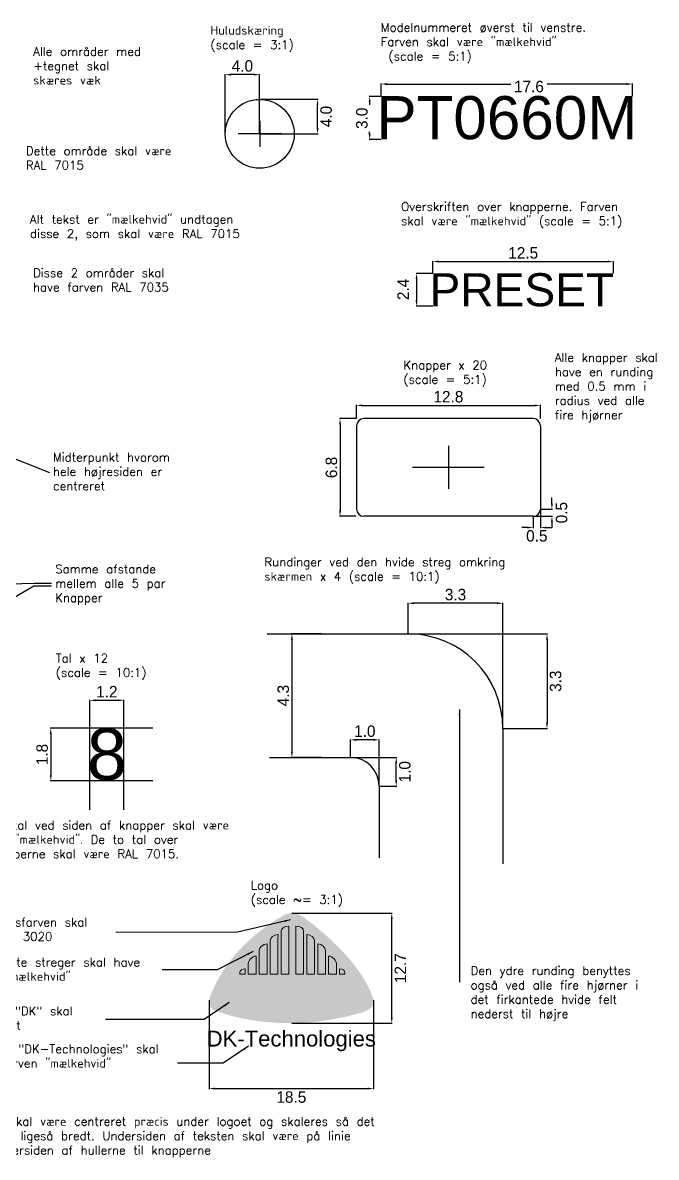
# Model space of a CAD drawing. Header units: millimetres. Extents: x 34 to 553, y -42 to 370.
# Drawn here: x 332.5 to 553, y -31.8 to 363.4 of the extents above; entities that cross this region are included whole.
import ezdxf

# ---------------------------------------------------------------- set-up
doc = ezdxf.new("R2010")
doc.units = ezdxf.units.MM
for name, color, linetype in [('Forplade', 4, 'Continuous'), ('LOGO_LARGE_IMAGE', 1, 'Continuous'), ('MSD200C', 4, 'Continuous'), ('ramme', 4, 'Continuous')]:
    doc.layers.add(name, color=color, linetype=linetype)
doc.styles.add('DK-Audio', font='ARIAL.TTF')
doc.dimstyles.new('DK-audio', dxfattribs={"dimtxt": 4, "dimasz": 2, "dimexe": 0.18, "dimexo": 0.0625, "dimgap": 1, "dimtad": 2, "dimdec": 1, "dimzin": 0, "dimdsep": 46, "dimtxsty": 'Standard', "dimcen": 5, "dimadec": 1, "dimazin": 0, "dimtfac": 1, "dimtdec": 1, "dimtofl": 0, "dimtmove": 2, "dimatfit": 3, "dimfxl": 0, "dimtolj": 1, "dimtzin": 0, "dimarcsym": 0})

# ---------------------------------------------------------------- blocks, each defined once
blk = doc.blocks.new('*D57')
at = {"layer": 'DEFPOINTS', "color": 0, "ltscale": 0.1}
for p in [(446.57, 113.61), (446.57, 107.5), (456.57, 97.5)]:
    blk.add_point(p, dxfattribs=at)
at = {"layer": 'ramme', "color": 0, "lineweight": -2, "ltscale": 0.1}
for p, q in [((446.57, 107.56), (446.57, 113.79)), ((454.57, 113.61), (448.57, 113.61)), ((456.57, 97.56), (456.57, 113.79))]:
    blk.add_line(p, q, dxfattribs=at)
at = {"layer": 'ramme', "color": 0, "ltscale": 0.1}
for points in [[(448.57, 113.94), (448.57, 113.27), (446.57, 113.61)], [(454.57, 113.94), (454.57, 113.27), (456.57, 113.61)]]:
    blk.add_solid(points, dxfattribs=at)
at = {"layer": 'ramme', "color": 0, "ltscale": 0.1, "insert": (451.57, 116.61), "char_height": 4, "attachment_point": 5}
blk.add_mtext('\\A1;1.0', dxfattribs=at)
blk = doc.blocks.new('*D58')
at = {"layer": 'DEFPOINTS', "color": 0, "ltscale": 0.1}
for p in [(446.57, 107.5), (462.52, 107.5), (456.57, 97.5)]:
    blk.add_point(p, dxfattribs=at)
at = {"layer": 'ramme', "color": 0, "lineweight": -2, "ltscale": 0.1}
for p, q in [((446.64, 107.5), (462.7, 107.5)), ((462.52, 99.5), (462.52, 105.5)), ((456.64, 97.5), (462.7, 97.5))]:
    blk.add_line(p, q, dxfattribs=at)
at = {"layer": 'ramme', "color": 0, "ltscale": 0.1}
for points in [[(462.19, 105.5), (462.85, 105.5), (462.52, 107.5)], [(462.19, 99.5), (462.85, 99.5), (462.52, 97.5)]]:
    blk.add_solid(points, dxfattribs=at)
at = {"layer": 'ramme', "color": 0, "ltscale": 0.1, "insert": (465.52, 102.5), "char_height": 4, "attachment_point": 5, "rotation": 90}
blk.add_mtext('\\A1;1.0', dxfattribs=at)
blk = doc.blocks.new('*D70')
at = {"layer": 'DEFPOINTS', "color": 0, "ltscale": 0.1}
for p in [(426.15, 53.25), (460.95, 53.25), (426.15, 14.9)]:
    blk.add_point(p, dxfattribs=at)
at = {"layer": 'ramme', "color": 0, "lineweight": -2, "ltscale": 0.1}
for p, q in [((426.21, 53.25), (461.13, 53.25)), ((460.95, 16.9), (460.95, 51.25)), ((426.21, 14.9), (461.13, 14.9))]:
    blk.add_line(p, q, dxfattribs=at)
at = {"layer": 'ramme', "color": 0, "ltscale": 0.1}
for points in [[(460.62, 51.25), (461.28, 51.25), (460.95, 53.25)], [(460.62, 16.9), (461.28, 16.9), (460.95, 14.9)]]:
    blk.add_solid(points, dxfattribs=at)
at = {"layer": 'ramme', "color": 0, "ltscale": 0.1, "insert": (463.95, 34.08), "char_height": 4, "attachment_point": 5, "rotation": 90}
blk.add_mtext('\\A1;12.7', dxfattribs=at)
blk = doc.blocks.new('*D71')
at = {"layer": 'DEFPOINTS', "color": 0, "ltscale": 0.1}
for p in [(355.86, 117.64), (342.26, 99.34), (355.86, 99.34)]:
    blk.add_point(p, dxfattribs=at)
at = {"layer": 'ramme', "color": 0, "lineweight": -2, "ltscale": 0.1}
for p, q in [((355.8, 117.64), (342.08, 117.64)), ((342.26, 115.64), (342.26, 101.34)), ((355.8, 99.34), (342.08, 99.34))]:
    blk.add_line(p, q, dxfattribs=at)
at = {"layer": 'ramme', "color": 0, "ltscale": 0.1}
for points in [[(341.93, 115.64), (342.59, 115.64), (342.26, 117.64)], [(341.93, 101.34), (342.59, 101.34), (342.26, 99.34)]]:
    blk.add_solid(points, dxfattribs=at)
at = {"layer": 'ramme', "color": 0, "ltscale": 0.1, "insert": (339.26, 108.49), "char_height": 4, "attachment_point": 5, "rotation": 90}
blk.add_mtext('\\A1;1.8', dxfattribs=at)
blk = doc.blocks.new('*D72')
at = {"layer": 'DEFPOINTS', "color": 0, "ltscale": 0.1}
for p in [(367.71, 127.39), (355.86, 117.64), (367.71, 117.64)]:
    blk.add_point(p, dxfattribs=at)
at = {"layer": 'ramme', "color": 0, "lineweight": -2, "ltscale": 0.1}
for p, q in [((355.86, 117.7), (355.86, 127.57)), ((357.86, 127.39), (365.71, 127.39)), ((367.71, 117.7), (367.71, 127.57))]:
    blk.add_line(p, q, dxfattribs=at)
at = {"layer": 'ramme', "color": 0, "ltscale": 0.1}
for points in [[(357.86, 127.72), (357.86, 127.05), (355.86, 127.39)], [(365.71, 127.72), (365.71, 127.05), (367.71, 127.39)]]:
    blk.add_solid(points, dxfattribs=at)
at = {"layer": 'ramme', "color": 0, "ltscale": 0.1, "insert": (361.79, 130.39), "char_height": 4, "attachment_point": 5}
blk.add_mtext('\\A1;1.2', dxfattribs=at)
blk = doc.blocks.new('*D73')
at = {"layer": 'DEFPOINTS', "color": 0, "ltscale": 0.1}
for p in [(466.65, 150.55), (499.65, 117.55), (515, 117.55)]:
    blk.add_point(p, dxfattribs=at)
at = {"layer": 'ramme', "color": 0, "lineweight": -2, "ltscale": 0.1}
for p, q in [((466.71, 150.55), (515.18, 150.55)), ((515, 148.55), (515, 119.55)), ((499.71, 117.55), (515.18, 117.55))]:
    blk.add_line(p, q, dxfattribs=at)
at = {"layer": 'ramme', "color": 0, "ltscale": 0.1}
for points in [[(514.67, 148.55), (515.33, 148.55), (515, 150.55)], [(514.67, 119.55), (515.33, 119.55), (515, 117.55)]]:
    blk.add_solid(points, dxfattribs=at)
at = {"layer": 'ramme', "color": 0, "ltscale": 0.1, "insert": (518, 134.05), "char_height": 4, "attachment_point": 5, "rotation": 90}
blk.add_mtext('\\A1;3.3', dxfattribs=at)
blk = doc.blocks.new('*D74')
at = {"layer": 'DEFPOINTS', "color": 0, "ltscale": 0.1}
for p in [(466.65, 161.2), (466.65, 150.55), (499.65, 117.55)]:
    blk.add_point(p, dxfattribs=at)
at = {"layer": 'ramme', "color": 0, "lineweight": -2, "ltscale": 0.1}
for p, q in [((466.65, 150.61), (466.65, 161.38)), ((497.65, 161.2), (468.65, 161.2)), ((499.65, 117.61), (499.65, 161.38))]:
    blk.add_line(p, q, dxfattribs=at)
at = {"layer": 'ramme', "color": 0, "ltscale": 0.1}
for points in [[(468.65, 161.53), (468.65, 160.87), (466.65, 161.2)], [(497.65, 161.53), (497.65, 160.87), (499.65, 161.2)]]:
    blk.add_solid(points, dxfattribs=at)
at = {"layer": 'ramme', "color": 0, "ltscale": 0.1, "insert": (483.15, 164.2), "char_height": 4, "attachment_point": 5}
blk.add_mtext('\\A1;3.3', dxfattribs=at)
blk = doc.blocks.new('*D75')
at = {"layer": 'DEFPOINTS', "color": 0, "ltscale": 0.1}
for p in [(397.4, 23.05), (454.6, 23.05), (454.6, -7.85)]:
    blk.add_point(p, dxfattribs=at)
at = {"layer": 'ramme', "color": 0, "lineweight": -2, "ltscale": 0.1}
for p, q in [((397.4, 22.99), (397.4, -8.03)), ((454.6, 22.99), (454.6, -8.03)), ((399.4, -7.85), (452.6, -7.85))]:
    blk.add_line(p, q, dxfattribs=at)
at = {"layer": 'ramme', "color": 0, "ltscale": 0.1}
for points in [[(399.4, -7.52), (399.4, -8.18), (397.4, -7.85)], [(452.6, -7.52), (452.6, -8.18), (454.6, -7.85)]]:
    blk.add_solid(points, dxfattribs=at)
at = {"layer": 'ramme', "color": 0, "ltscale": 0.1, "insert": (426, -10.85), "char_height": 4, "attachment_point": 5}
blk.add_mtext('\\A1;18.5', dxfattribs=at)
blk = doc.blocks.new('*D76')
at = {"layer": 'DEFPOINTS', "color": 0, "ltscale": 0.1}
for p in [(436.55, 150.55), (426.2, 107.5), (436.55, 107.5)]:
    blk.add_point(p, dxfattribs=at)
at = {"layer": 'ramme', "color": 0, "lineweight": -2, "ltscale": 0.1}
for p, q in [((436.49, 150.55), (426.02, 150.55)), ((426.2, 148.55), (426.2, 109.5)), ((436.49, 107.5), (426.02, 107.5))]:
    blk.add_line(p, q, dxfattribs=at)
at = {"layer": 'ramme', "color": 0, "ltscale": 0.1}
for points in [[(425.87, 148.55), (426.53, 148.55), (426.2, 150.55)], [(425.87, 109.5), (426.53, 109.5), (426.2, 107.5)]]:
    blk.add_solid(points, dxfattribs=at)
at = {"layer": 'ramme', "color": 0, "ltscale": 0.1, "insert": (423.2, 129.03), "char_height": 4, "attachment_point": 5, "rotation": 90}
blk.add_mtext('\\A1;4.3', dxfattribs=at)
blk = doc.blocks.new('*D77')
at = {"layer": 'DEFPOINTS', "color": 0, "ltscale": 0.1}
for p in [(475.34, 276.12), (469.59, 264.67), (475.34, 264.67)]:
    blk.add_point(p, dxfattribs=at)
at = {"layer": 'ramme', "color": 0, "lineweight": -2, "ltscale": 0.1}
for p, q in [((475.28, 276.12), (469.41, 276.12)), ((469.59, 274.12), (469.59, 266.67)), ((475.28, 264.67), (469.41, 264.67))]:
    blk.add_line(p, q, dxfattribs=at)
at = {"layer": 'ramme', "color": 0, "ltscale": 0.1}
for points in [[(469.26, 274.12), (469.92, 274.12), (469.59, 276.12)], [(469.26, 266.67), (469.92, 266.67), (469.59, 264.67)]]:
    blk.add_solid(points, dxfattribs=at)
at = {"layer": 'ramme', "color": 0, "ltscale": 0.1, "insert": (464.91, 270.52), "char_height": 4, "attachment_point": 5, "rotation": 90}
blk.add_mtext('\\A1;2.4', dxfattribs=at)
blk = doc.blocks.new('*D78')
at = {"layer": 'DEFPOINTS', "color": 0, "ltscale": 0.1}
for p in [(538.11, 280.22), (475.31, 276.17), (538.11, 276.17)]:
    blk.add_point(p, dxfattribs=at)
at = {"layer": 'ramme', "color": 0, "lineweight": -2, "ltscale": 0.1}
for p, q in [((475.31, 276.23), (475.31, 280.4)), ((477.31, 280.22), (536.11, 280.22)), ((538.11, 276.23), (538.11, 280.4))]:
    blk.add_line(p, q, dxfattribs=at)
at = {"layer": 'ramme', "color": 0, "ltscale": 0.1}
for points in [[(477.31, 280.55), (477.31, 279.89), (475.31, 280.22)], [(536.11, 280.55), (536.11, 279.89), (538.11, 280.22)]]:
    blk.add_solid(points, dxfattribs=at)
at = {"layer": 'ramme', "color": 0, "ltscale": 0.1, "insert": (506.71, 283.22), "char_height": 4, "attachment_point": 5}
blk.add_mtext('\\A1;12.5', dxfattribs=at)
blk = doc.blocks.new('*D79')
at = {"layer": 'DEFPOINTS', "color": 0, "ltscale": 0.1}
for p in [(544.76, 342.07), (457.26, 337.75), (544.76, 337.75)]:
    blk.add_point(p, dxfattribs=at)
at = {"layer": 'ramme', "color": 0, "lineweight": -2, "ltscale": 0.1}
for p, q in [((457.26, 337.82), (457.26, 342.25)), ((459.26, 342.07), (502.38, 342.07)), ((542.76, 342.07), (515.05, 342.07)), ((544.76, 337.82), (544.76, 342.25))]:
    blk.add_line(p, q, dxfattribs=at)
at = {"layer": 'ramme', "color": 0, "ltscale": 0.1}
for points in [[(459.26, 342.4), (459.26, 341.74), (457.26, 342.07)], [(542.76, 342.4), (542.76, 341.74), (544.76, 342.07)]]:
    blk.add_solid(points, dxfattribs=at)
at = {"layer": 'ramme', "color": 0, "ltscale": 0.1, "insert": (508.71, 341.17), "char_height": 4, "attachment_point": 5}
blk.add_mtext('\\A1;17.6', dxfattribs=at)
blk = doc.blocks.new('*D80')
at = {"layer": 'DEFPOINTS', "color": 0, "ltscale": 0.1}
for p in [(457.26, 337.75), (453.26, 322.75), (457.26, 322.75)]:
    blk.add_point(p, dxfattribs=at)
at = {"layer": 'ramme', "color": 0, "lineweight": -2, "ltscale": 0.1}
for p, q in [((457.19, 337.75), (453.08, 337.75)), ((453.26, 335.75), (453.26, 334.79)), ((453.26, 324.75), (453.26, 325.45)), ((457.19, 322.75), (453.08, 322.75))]:
    blk.add_line(p, q, dxfattribs=at)
at = {"layer": 'ramme', "color": 0, "ltscale": 0.1}
for points in [[(452.93, 335.75), (453.6, 335.75), (453.26, 337.75)], [(452.93, 324.75), (453.6, 324.75), (453.26, 322.75)]]:
    blk.add_solid(points, dxfattribs=at)
at = {"layer": 'ramme', "color": 0, "ltscale": 0.1, "insert": (450.56, 330.12), "char_height": 4, "attachment_point": 5, "rotation": 90}
blk.add_mtext('\\A1;3.0', dxfattribs=at)
blk = doc.blocks.new('*D81')
at = {"layer": 'DEFPOINTS', "color": 0, "ltscale": 0.1}
for p in [(402.97, 345.34), (402.97, 324.74), (414.97, 324.74)]:
    blk.add_point(p, dxfattribs=at)
at = {"layer": 'ramme', "color": 0, "lineweight": -2, "ltscale": 0.1}
for p, q in [((402.97, 324.8), (402.97, 345.52)), ((412.97, 345.34), (404.97, 345.34)), ((414.97, 324.8), (414.97, 345.52))]:
    blk.add_line(p, q, dxfattribs=at)
at = {"layer": 'ramme', "color": 0, "ltscale": 0.1}
for points in [[(404.97, 345.67), (404.97, 345), (402.97, 345.34)], [(412.97, 345.67), (412.97, 345), (414.97, 345.34)]]:
    blk.add_solid(points, dxfattribs=at)
at = {"layer": 'ramme', "color": 0, "ltscale": 0.1, "insert": (408.97, 348.34), "char_height": 4, "attachment_point": 5}
blk.add_mtext('\\A1;4.0', dxfattribs=at)
blk = doc.blocks.new('*D82')
at = {"layer": 'DEFPOINTS', "color": 0, "ltscale": 0.1}
for p in [(414.97, 336.74), (435.12, 336.74), (414.97, 324.74)]:
    blk.add_point(p, dxfattribs=at)
at = {"layer": 'ramme', "color": 0, "lineweight": -2, "ltscale": 0.1}
for p, q in [((415.03, 336.74), (435.3, 336.74)), ((435.12, 326.74), (435.12, 334.74)), ((415.03, 324.74), (435.3, 324.74))]:
    blk.add_line(p, q, dxfattribs=at)
at = {"layer": 'ramme', "color": 0, "ltscale": 0.1}
for points in [[(434.79, 334.74), (435.45, 334.74), (435.12, 336.74)], [(434.79, 326.74), (435.45, 326.74), (435.12, 324.74)]]:
    blk.add_solid(points, dxfattribs=at)
at = {"layer": 'ramme', "color": 0, "ltscale": 0.1, "insert": (438.12, 330.74), "char_height": 4, "attachment_point": 5, "rotation": 90}
blk.add_mtext('\\A1;4.0', dxfattribs=at)
blk = doc.blocks.new('*D83')
at = {"layer": 'DEFPOINTS', "color": 0, "ltscale": 0.1}
for p in [(448.68, 225.5), (442.96, 191.5), (448.68, 191.5)]:
    blk.add_point(p, dxfattribs=at)
at = {"layer": 'ramme', "color": 0, "lineweight": -2, "ltscale": 0.1}
for p, q in [((448.62, 225.5), (442.78, 225.5)), ((442.96, 223.5), (442.96, 193.5)), ((448.62, 191.5), (442.78, 191.5))]:
    blk.add_line(p, q, dxfattribs=at)
at = {"layer": 'ramme', "color": 0, "ltscale": 0.1}
for points in [[(442.62, 223.5), (443.29, 223.5), (442.96, 225.5)], [(442.62, 193.5), (443.29, 193.5), (442.96, 191.5)]]:
    blk.add_solid(points, dxfattribs=at)
at = {"layer": 'ramme', "color": 0, "ltscale": 0.1, "insert": (439.96, 208.5), "char_height": 4, "attachment_point": 5, "rotation": 90}
blk.add_mtext('\\A1;6.8', dxfattribs=at)
blk = doc.blocks.new('*D84')
at = {"layer": 'DEFPOINTS', "color": 0, "ltscale": 0.1}
for p in [(512.68, 230.11), (448.68, 225.5), (512.68, 225.5)]:
    blk.add_point(p, dxfattribs=at)
at = {"layer": 'ramme', "color": 0, "lineweight": -2, "ltscale": 0.1}
for p, q in [((448.68, 225.56), (448.68, 230.29)), ((450.68, 230.11), (510.68, 230.11)), ((512.68, 225.56), (512.68, 230.29))]:
    blk.add_line(p, q, dxfattribs=at)
at = {"layer": 'ramme', "color": 0, "ltscale": 0.1}
for points in [[(450.68, 230.44), (450.68, 229.77), (448.68, 230.11)], [(510.68, 230.44), (510.68, 229.77), (512.68, 230.11)]]:
    blk.add_solid(points, dxfattribs=at)
at = {"layer": 'ramme', "color": 0, "ltscale": 0.1, "insert": (480.68, 233.11), "char_height": 4, "attachment_point": 5}
blk.add_mtext('\\A1;12.8', dxfattribs=at)
blk = doc.blocks.new('*D85')
at = {"layer": 'DEFPOINTS', "color": 0, "ltscale": 0.1}
for p in [(512.71, 194.01), (510.21, 191.51), (510.21, 187.56)]:
    blk.add_point(p, dxfattribs=at)
at = {"layer": 'ramme', "color": 0, "lineweight": -2, "ltscale": 0.1}
for p, q in [((512.71, 193.94), (512.71, 187.38)), ((510.21, 191.44), (510.21, 187.38)), ((508.21, 187.56), (506.21, 187.56)), ((514.71, 187.56), (516.71, 187.56))]:
    blk.add_line(p, q, dxfattribs=at)
at = {"layer": 'ramme', "color": 0, "ltscale": 0.1}
for points in [[(508.21, 187.89), (508.21, 187.22), (510.21, 187.56)], [(514.71, 187.89), (514.71, 187.22), (512.71, 187.56)]]:
    blk.add_solid(points, dxfattribs=at)
at = {"layer": 'ramme', "color": 0, "ltscale": 0.1, "insert": (511.46, 184.66), "char_height": 4, "attachment_point": 5}
blk.add_mtext('\\A1;0.5', dxfattribs=at)
blk = doc.blocks.new('*D86')
at = {"layer": 'DEFPOINTS', "color": 0, "ltscale": 0.1}
for p in [(512.71, 194.01), (516.71, 194.01), (510.21, 191.51)]:
    blk.add_point(p, dxfattribs=at)
at = {"layer": 'ramme', "color": 0, "lineweight": -2, "ltscale": 0.1}
for p, q in [((516.71, 196.01), (516.71, 198.01)), ((512.77, 194.01), (516.89, 194.01)), ((510.27, 191.51), (516.89, 191.51)), ((516.71, 189.51), (516.71, 187.51))]:
    blk.add_line(p, q, dxfattribs=at)
at = {"layer": 'ramme', "color": 0, "ltscale": 0.1}
for points in [[(516.37, 196.01), (517.04, 196.01), (516.71, 194.01)], [(516.37, 189.51), (517.04, 189.51), (516.71, 191.51)]]:
    blk.add_solid(points, dxfattribs=at)
at = {"layer": 'ramme', "color": 0, "ltscale": 0.1, "insert": (520.06, 192.76), "char_height": 4, "attachment_point": 5, "rotation": 90}
blk.add_mtext('\\A1;0.5', dxfattribs=at)

msp = doc.modelspace()

# ---------------------------------------------------------------- hatches: boundary and pattern name
at = {"linetype": 'Continuous', "lineweight": 0}
h = msp.add_hatch(color=256, dxfattribs=at)
edge = h.paths.add_edge_path()
edge.add_spline(control_points=[(418.63, 43.67), (418.63, 44.63), (419.85, 45.78), (421.36, 45.78), (421.36, 45.78), (421.34, 44.05), (421.34, 44.05), (421.34, 44.05), (421.34, 31.95), (421.34, 31.95), (421.34, 31.95), (418.63, 31.95), (418.63, 31.95), (418.63, 31.95), (418.63, 43.67), (418.63, 43.67)], knot_values=[0, 0, 0, 0, 1, 1, 1, 2, 2, 2, 3, 3, 3, 4, 4, 4, 5, 5, 5, 5], degree=3, periodic=0)
edge = h.paths.add_edge_path()
edge.add_spline(control_points=[(422.44, 47.04), (422.44, 47.95), (423.66, 48.68), (425.17, 48.68), (425.17, 48.68), (425.15, 47.05), (425.15, 47.05), (425.15, 47.05), (425.15, 31.95), (425.15, 31.95), (425.15, 31.95), (422.44, 31.95), (422.44, 31.95), (422.44, 31.95), (422.44, 47.04), (422.44, 47.04)], knot_values=[0, 0, 0, 0, 1, 1, 1, 2, 2, 2, 3, 3, 3, 4, 4, 4, 5, 5, 5, 5], degree=3, periodic=0)
edge = h.paths.add_edge_path()
edge.add_spline(control_points=[(430.28, 47.04), (430.28, 47.95), (429.06, 48.68), (427.55, 48.68), (427.55, 48.68), (427.57, 47.05), (427.57, 47.05), (427.57, 47.05), (427.57, 31.95), (427.57, 31.95), (427.57, 31.95), (430.28, 31.95), (430.28, 31.95), (430.28, 31.95), (430.28, 47.04), (430.28, 47.04)], knot_values=[0, 0, 0, 0, 1, 1, 1, 2, 2, 2, 3, 3, 3, 4, 4, 4, 5, 5, 5, 5], degree=3, periodic=0)
edge = h.paths.add_edge_path()
edge.add_spline(control_points=[(434.09, 43.67), (434.09, 44.63), (432.86, 45.78), (431.36, 45.78), (431.36, 45.78), (431.37, 44.05), (431.37, 44.05), (431.37, 44.05), (431.37, 31.95), (431.37, 31.95), (431.37, 31.95), (434.09, 31.95), (434.09, 31.95), (434.09, 31.95), (434.09, 43.67), (434.09, 43.67)], knot_values=[0, 0, 0, 0, 1, 1, 1, 2, 2, 2, 3, 3, 3, 4, 4, 4, 5, 5, 5, 5], degree=3, periodic=0)
edge = h.paths.add_edge_path()
edge.add_spline(control_points=[(437.89, 40.26), (437.9, 41.25), (436.67, 42.58), (435.17, 42.58), (435.17, 42.58), (435.18, 40.47), (435.18, 40.47), (435.18, 40.47), (435.18, 31.95), (435.18, 31.95), (435.18, 31.95), (437.9, 31.95), (437.9, 31.95), (437.9, 31.95), (437.89, 40.26), (437.89, 40.26)], knot_values=[0, 0, 0, 0, 1, 1, 1, 2, 2, 2, 3, 3, 3, 4, 4, 4, 5, 5, 5, 5], degree=3, periodic=0)
edge = h.paths.add_edge_path()
edge.add_spline(control_points=[(441.7, 35.66), (441.7, 36.54), (440.48, 38.3), (438.97, 38.3), (438.97, 38.3), (438.99, 35.79), (438.99, 35.79), (438.99, 35.79), (438.99, 31.95), (438.99, 31.95), (438.99, 31.95), (441.7, 31.95), (441.7, 31.95), (441.7, 31.95), (441.7, 35.66), (441.7, 35.66)], knot_values=[0, 0, 0, 0, 1, 1, 1, 2, 2, 2, 3, 3, 3, 4, 4, 4, 5, 5, 5, 5], degree=3, periodic=0)
edge = h.paths.add_edge_path()
edge.add_spline(control_points=[(444.66, 32.56), (444.66, 33.2), (443.81, 33.89), (442.76, 33.89), (442.76, 33.89), (442.77, 32.57), (442.77, 32.57), (442.77, 32.57), (442.77, 31.96), (442.77, 31.96), (442.77, 31.96), (444.66, 31.96), (444.66, 31.96), (444.66, 31.96), (444.66, 32.56), (444.66, 32.56)], knot_values=[0, 0, 0, 0, 1, 1, 1, 2, 2, 2, 3, 3, 3, 4, 4, 4, 5, 5, 5, 5], degree=3, periodic=0)
edge = h.paths.add_edge_path()
edge.add_spline(control_points=[(408.05, 32.56), (408.05, 33.2), (408.9, 33.89), (409.96, 33.89), (409.96, 33.89), (409.94, 32.57), (409.94, 32.57), (409.94, 32.57), (409.94, 31.96), (409.94, 31.96), (409.94, 31.96), (408.05, 31.96), (408.05, 31.96), (408.05, 31.96), (408.05, 32.56), (408.05, 32.56)], knot_values=[0, 0, 0, 0, 1, 1, 1, 2, 2, 2, 3, 3, 3, 4, 4, 4, 5, 5, 5, 5], degree=3, periodic=0)
h = msp.add_hatch(color=256, dxfattribs=at)
edge = h.paths.add_edge_path()
edge.add_spline(control_points=[(414.82, 40.26), (414.82, 41.25), (416.04, 42.58), (417.55, 42.58), (417.55, 42.58), (417.53, 40.47), (417.53, 40.47), (417.53, 40.47), (417.53, 31.95), (417.53, 31.95), (417.53, 31.95), (414.82, 31.95), (414.82, 31.95), (414.82, 31.95), (414.82, 40.26), (414.82, 40.26)], knot_values=[0, 0, 0, 0, 1, 1, 1, 2, 2, 2, 3, 3, 3, 4, 4, 4, 5, 5, 5, 5], degree=3, periodic=0)
h = msp.add_hatch(color=256, dxfattribs=at)
edge = h.paths.add_edge_path()
edge.add_spline(control_points=[(411.01, 35.66), (411.01, 36.54), (412.23, 38.3), (413.74, 38.3), (413.74, 38.3), (413.72, 35.79), (413.72, 35.79), (413.72, 35.79), (413.72, 31.95), (413.72, 31.95), (413.72, 31.95), (411.01, 31.95), (411.01, 31.95), (411.01, 31.95), (411.01, 35.66), (411.01, 35.66)], knot_values=[0, 0, 0, 0, 1, 1, 1, 2, 2, 2, 3, 3, 3, 4, 4, 4, 5, 5, 5, 5], degree=3, periodic=0)
at = {"layer": 'LOGO_LARGE_IMAGE', "lineweight": 0}
h = msp.add_hatch(color=1, dxfattribs=at)
h.dxf.hatch_style = 2
edge = h.paths.add_edge_path()
edge.add_spline(control_points=[(422.92, 52.19), (422.92, 52.19), (405.19, 43.26), (397.86, 24.65), (396.05, 20.08), (399.57, 19.28), (399.57, 19.28), (399.57, 19.28), (421.39, 9.86), (450.73, 18.68), (456.69, 20.47), (454.21, 24.18), (454.21, 24.18), (454.21, 24.18), (450.95, 36.73), (429.97, 52.03), (426.15, 54.81), (422.92, 52.19), (422.92, 52.19)], knot_values=[0, 0, 0, 0, 1, 1, 1, 2, 2, 2, 3, 3, 3, 4, 4, 4, 5, 5, 5, 6, 6, 6, 6], degree=3, periodic=0)
h = msp.add_hatch(color=250, dxfattribs=at)
h.dxf.hatch_style = 2
edge = h.paths.add_edge_path()
edge.add_spline(control_points=[(408.65, 26.86), (406, 26.86), (406, 29.58), (406, 29.58), (406, 29.58), (422.25, 29.58), (422.25, 29.58), (422.25, 29.58), (425.19, 29.48), (425.19, 26.2), (425.19, 23.26), (423.13, 22.53), (422.25, 22.53), (421.37, 22.53), (403.06, 22.53), (403.06, 22.53), (403.06, 22.53), (403.01, 25.17), (405.9, 25.17), (405.9, 25.17), (421.96, 25.17), (421.96, 25.17), (421.96, 25.17), (422.64, 25.27), (422.64, 26.2), (422.64, 26.84), (421.86, 26.93), (421.86, 26.93), (421.86, 26.93), (410.31, 26.86), (408.65, 26.86)], knot_values=[0, 0, 0, 0, 1, 1, 1, 2, 2, 2, 3, 3, 3, 4, 4, 4, 5, 5, 5, 6, 6, 6, 7, 7, 7, 8, 8, 8, 9, 9, 9, 10, 10, 10, 10], degree=3, periodic=0)
h = msp.add_hatch(color=250, dxfattribs=at)
h.dxf.hatch_style = 2
edge = h.paths.add_edge_path()
edge.add_spline(control_points=[(427.65, 29.61), (427.65, 29.61), (427.65, 22.56), (427.65, 22.56), (427.65, 22.56), (430.31, 22.56), (430.31, 22.56), (430.31, 22.56), (430.31, 23.1), (430.31, 23.1), (430.31, 23.1), (430.23, 23.54), (430.75, 23.75), (430.97, 23.83), (431.62, 23.77), (431.62, 23.77), (431.62, 23.77), (449.93, 22.56), (449.93, 22.56), (449.93, 22.56), (449.22, 24.53), (447.54, 24.97), (446.91, 25.14), (440.87, 25.35), (437.02, 25.68), (434.18, 25.92), (431.28, 25.92), (437.03, 26.35), (440.78, 26.63), (443.97, 26.87), (444.52, 26.94), (446.14, 27.13), (446.93, 29.63), (446.93, 29.63), (446.93, 29.63), (431.65, 28.35), (431.65, 28.35), (431.65, 28.35), (431.04, 28.27), (430.85, 28.33), (430.24, 28.53), (430.31, 29.09), (430.31, 29.09), (430.31, 29.09), (430.31, 29.61), (430.31, 29.61), (430.31, 29.61), (427.65, 29.61), (427.65, 29.61)], knot_values=[0, 0, 0, 0, 1, 1, 1, 2, 2, 2, 3, 3, 3, 4, 4, 4, 5, 5, 5, 6, 6, 6, 7, 7, 7, 8, 8, 8, 9, 9, 9, 10, 10, 10, 11, 11, 11, 12, 12, 12, 13, 13, 13, 14, 14, 14, 15, 15, 15, 16, 16, 16, 16], degree=3, periodic=0)

# ---------------------------------------------------------------- linework, layer by layer
at = {"layer": 'LOGO_LARGE_IMAGE', "color": 7, "lineweight": 0}
for points in [[(422.44, 47.04), (422.44, 47.95), (423.66, 48.68), (425.17, 48.68), (425.17, 48.68), (425.15, 47.05), (425.15, 47.05), (425.15, 47.05), (425.15, 31.95), (425.15, 31.95), (425.15, 31.95), (422.44, 31.95), (422.44, 31.95), (422.44, 31.95), (422.44, 47.04), (422.44, 47.04)], [(430.28, 47.04), (430.28, 47.95), (429.06, 48.68), (427.55, 48.68), (427.55, 48.68), (427.57, 47.05), (427.57, 47.05), (427.57, 47.05), (427.57, 31.95), (427.57, 31.95), (427.57, 31.95), (430.28, 31.95), (430.28, 31.95), (430.28, 31.95), (430.28, 47.04), (430.28, 47.04)], [(418.63, 43.67), (418.63, 44.63), (419.85, 45.78), (421.36, 45.78), (421.36, 45.78), (421.34, 44.05), (421.34, 44.05), (421.34, 44.05), (421.34, 31.95), (421.34, 31.95), (421.34, 31.95), (418.63, 31.95), (418.63, 31.95), (418.63, 31.95), (418.63, 43.67), (418.63, 43.67)], [(434.09, 43.67), (434.09, 44.63), (432.86, 45.78), (431.36, 45.78), (431.36, 45.78), (431.37, 44.05), (431.37, 44.05), (431.37, 44.05), (431.37, 31.95), (431.37, 31.95), (431.37, 31.95), (434.09, 31.95), (434.09, 31.95), (434.09, 31.95), (434.09, 43.67), (434.09, 43.67)], [(414.82, 40.26), (414.82, 41.25), (416.04, 42.58), (417.55, 42.58), (417.55, 42.58), (417.53, 40.47), (417.53, 40.47), (417.53, 40.47), (417.53, 31.95), (417.53, 31.95), (417.53, 31.95), (414.82, 31.95), (414.82, 31.95), (414.82, 31.95), (414.82, 40.26), (414.82, 40.26)], [(437.89, 40.26), (437.9, 41.25), (436.67, 42.58), (435.17, 42.58), (435.17, 42.58), (435.18, 40.47), (435.18, 40.47), (435.18, 40.47), (435.18, 31.95), (435.18, 31.95), (435.18, 31.95), (437.9, 31.95), (437.9, 31.95), (437.9, 31.95), (437.89, 40.26), (437.89, 40.26)], [(411.01, 35.66), (411.01, 36.54), (412.23, 38.3), (413.74, 38.3), (413.74, 38.3), (413.72, 35.79), (413.72, 35.79), (413.72, 35.79), (413.72, 31.95), (413.72, 31.95), (413.72, 31.95), (411.01, 31.95), (411.01, 31.95), (411.01, 31.95), (411.01, 35.66), (411.01, 35.66)], [(441.7, 35.66), (441.7, 36.54), (440.48, 38.3), (438.97, 38.3), (438.97, 38.3), (438.99, 35.79), (438.99, 35.79), (438.99, 35.79), (438.99, 31.95), (438.99, 31.95), (438.99, 31.95), (441.7, 31.95), (441.7, 31.95), (441.7, 31.95), (441.7, 35.66), (441.7, 35.66)], [(408.05, 32.56), (408.05, 33.2), (408.9, 33.89), (409.96, 33.89), (409.96, 33.89), (409.94, 32.57), (409.94, 32.57), (409.94, 32.57), (409.94, 31.96), (409.94, 31.96), (409.94, 31.96), (408.05, 31.96), (408.05, 31.96), (408.05, 31.96), (408.05, 32.56), (408.05, 32.56)], [(444.66, 32.56), (444.66, 33.2), (443.81, 33.89), (442.76, 33.89), (442.76, 33.89), (442.77, 32.57), (442.77, 32.57), (442.77, 32.57), (442.77, 31.96), (442.77, 31.96), (442.77, 31.96), (444.66, 31.96), (444.66, 31.96), (444.66, 31.96), (444.66, 32.56), (444.66, 32.56)]]:
    msp.add_open_spline(points, degree=3, knots=[0, 0, 0, 0, 1, 1, 1, 2, 2, 2, 3, 3, 3, 4, 4, 4, 5, 5, 5, 5], dxfattribs=at)
at = {"layer": 'ramme', "color": 0, "ltscale": 0.1}
for p, q in [((414.99, 329.22), (414.99, 320.22)), ((422.49, 324.72), (407.49, 324.72)), ((510.18, 225.5), (451.18, 225.5)), ((448.68, 223), (448.68, 194)), ((512.68, 223), (512.68, 194)), ((480.68, 216), (480.68, 201)), ((493.18, 208.5), (468.18, 208.5)), ((510.18, 191.5), (451.18, 191.5)), ((417.55, 150.55), (467.55, 150.55)), ((355.87, 89.28), (355.87, 127.28)), ((367.7, 89.28), (367.7, 127.28)), ((377.75, 117.66), (345.75, 117.66)), ((499.64, 117.57), (499.65, 70.45)), ((418.44, 107.51), (446.57, 107.5)), ((377.74, 99.35), (345.74, 99.35)), ((456.57, 97.5), (456.55, 72.55))]:
    msp.add_line(p, q, dxfattribs=at)
msp.add_circle((414.99, 324.72), 12, dxfattribs=at)
for centre, radius, start, end in [((451.21, 223.01), 2.5, 90, 180), ((510.21, 223.01), 2.5, 0, 90), ((451.21, 194.01), 2.5, 180, 270), ((510.21, 194.01), 2.5, 270, 0), ((466.64, 117.55), 33, 0, 90), ((446.57, 97.5), 10, 0, 90)]:
    msp.add_arc(centre, radius, start, end, dxfattribs=at)

# ---------------------------------------------------------------- texts
at = {"layer": 'Forplade', "color": 0, "style": 'DK-Audio'}
for s, height, p in [('PRESET', 11.5, (474.11, 264.66)), ('8', 18, (354.81, 99.63)), ('DK-Technologies', 5.5, (396.53, 6.79))]:
    msp.add_text(s, height=height, dxfattribs=at).set_placement(p)
at = {"layer": 'MSD200C', "color": 0, "style": 'DK-Audio'}
msp.add_text('PT0660M', height=15, dxfattribs=at).set_placement((455.63, 322.85))
at = {"layer": 'ramme', "color": 0, "ltscale": 0.1, "char_height": 3, "attachment_point": 1, "style": 'DK-Audio'}
for s, insert, width in [('{\\Ftxt.shx;Huludskæring\\P(scale = 3:1)}', (397.84, 362.26), 38.3303), ('{\\Ftxt.shx;Modelnummeret øverst til venstre. Farven skal være "mælkehvid"\\P (scale = 5:1)}', (457.14, 363.29), 93.05), ('{\\Ftxt.shx;Alle områder med +tegnet skal skæres væk}', (336.15, 354.89), 42.5467), ('{\\Ftxt.shx;Dette område skal være RAL 7015}', (333.61, 320.28), 55.05), ('{\\Ftxt.shx;Overskriften over knapperne. Farven skal være "mælkehvid" (scale = 5:1)}', (464.22, 300.87), 93.05), ('{\\Ftxt.shx;Alt tekst er "mælkehvid" undtagen disse 2, som skal være RAL 7015}', (335.01, 296.44), 81.7379), ('{\\Ftxt.shx;Disse 2 områder skal have farven RAL 7035}', (336.1, 277.8), 55.05), ('{\\Ftxt.shx;Knapper x 20 (scale = 5:1)}', (465.02, 245.68), 36.8346), ('{\\Ftxt.shx;Alle knapper skal have en runding med 0.5 mm i radius ved alle fire hjørner}', (517.74, 248.32), 40.4729), ('{\\Ftxt.shx;Midterpunkt hvorom hele højresiden er centreret}', (343, 213.55), 55.05), ('{\\Ftxt.shx;Samme afstande mellem alle 5 par Knapper}', (343.82, 174.62), 55.05), ('{\\Ftxt.shx;Rundinger ved den hvide streg omkring skærmen x 4 (scale = 10:1)}', (416.63, 177.06), 106.5), ('{\\Ftxt.shx;Tal x 12\\P(scale = 10:1)}', (344, 143.55), 38.5549), ('{\\Ftxt.shx;Alle tal ved siden af knapper skal være RAL "mælkehvid". De to tal over knapperne skal være RAL 7015.}', (319.71, 85.4), 92.5), ('{\\Ftxt.shx;Logo\\P(scale ~= 3:1)}', (411.88, 64.47), 38.5549), ('{\\Ftxt.shx;Baggrundsfarven skal være RAL 3020}', (310.77, 51.62), 51.6), ('{\\Ftxt.shx;De lodrette streger skal have farven "mælkehvid"}', (311.1, 37.69), 72.0887), ('{\\Ftxt.shx;Den ydre runding benyttes også ved alle fire hjørner i det firkantede hvide felt nederst til højre}', (488.38, 34.71), 67.4), ('{\\Ftxt.shx;Teksten "DK" skal være sort}', (312.07, 20.67), 51.6), ('{\\Ftxt.shx;Teksten "DK-Technologies" skal have farven "mælkehvid"}', (313.25, 7.45), 79.85), ('{\\Ftxt.shx;Teksten skal være centreret præcis under logoet og skaleres så det er præcis ligeså bredt. Undersiden af teksten skal være på linie med undersiden af hullerne til knapperne}', (310.3, -17.8), 159.75)]:
    msp.add_mtext(s, dxfattribs=dict(at, insert=insert, width=width))

# ---------------------------------------------------------------- dimensions: what is measured, and where the dimension line sits
at = {"layer": 'ramme', "color": 5, "ltscale": 0.1}
for base, p1, p2, text, picture, middle in [((402.97, 345.34), (414.97, 324.74), (402.97, 324.74), '4.0', '*D81', (408.97, 348.34)), ((538.11, 280.22), (475.31, 276.17), (538.11, 276.17), '12.5', '*D78', (506.71, 283.22)), ((512.68, 230.11), (448.68, 225.5), (512.68, 225.5), '12.8', '*D84', (480.68, 233.11)), ((466.65, 161.2), (499.65, 117.55), (466.65, 150.55), '3.3', '*D74', (483.15, 164.2)), ((367.71, 127.39), (355.86, 117.64), (367.71, 117.64), '1.2', '*D72', (361.79, 130.39)), ((446.57, 113.61), (456.57, 97.5), (446.57, 107.5), '1.0', '*D57', (451.57, 116.61)), ((454.6, -7.85), (397.4, 23.05), (454.6, 23.05), '18.5', '*D75', (426, -10.85))]:
    dim = msp.add_linear_dim(base=base, p1=p1, p2=p2, text=text, dimstyle='DK-audio', dxfattribs=at)
    dim.commit()
    dim.dimension.update_dxf_attribs({"geometry": picture, "text_midpoint": middle})
for base, p1, p2, text, picture, middle in [((544.76, 342.07), (457.26, 337.75), (544.76, 337.75), '17.6', '*D79', (508.71, 341.17)), ((510.21, 187.56), (512.71, 194.01), (510.21, 191.51), '0.5', '*D85', (511.46, 184.66))]:
    dim = msp.add_linear_dim(base=base, p1=p1, p2=p2, text=text, dimstyle='DK-audio', dxfattribs=at)
    dim.commit()
    dim.dimension.update_dxf_attribs({"geometry": picture, "text_midpoint": middle, "dimtype": 160})
for base, p1, p2, text, picture, middle in [((435.12, 336.74), (414.97, 324.74), (414.97, 336.74), '4.0', '*D82', (438.12, 330.74)), ((442.96, 191.5), (448.68, 225.5), (448.68, 191.5), '6.8', '*D83', (439.96, 208.5)), ((426.2, 107.5), (436.55, 150.55), (436.55, 107.5), '4.3', '*D76', (423.2, 129.03)), ((515, 117.55), (466.65, 150.55), (499.65, 117.55), '3.3', '*D73', (518, 134.05)), ((342.26, 99.34), (355.86, 117.64), (355.86, 99.34), '1.8', '*D71', (339.26, 108.49)), ((462.52, 107.5), (456.57, 97.5), (446.57, 107.5), '1.0', '*D58', (465.52, 102.5)), ((460.95, 53.25), (426.15, 14.9), (426.15, 53.25), '12.7', '*D70', (463.95, 34.08))]:
    dim = msp.add_linear_dim(base=base, p1=p1, p2=p2, angle=90, text=text, dimstyle='DK-audio', dxfattribs=at)
    dim.commit()
    dim.dimension.update_dxf_attribs({"geometry": picture, "text_midpoint": middle})
for base, p1, p2, text, picture, middle in [((453.26, 322.75), (457.26, 337.75), (457.26, 322.75), '3.0', '*D80', (450.56, 330.12)), ((469.59, 264.67), (475.34, 276.12), (475.34, 264.67), '2.4', '*D77', (464.91, 270.52)), ((516.71, 194.01), (510.21, 191.51), (512.71, 194.01), '0.5', '*D86', (520.06, 192.76))]:
    dim = msp.add_linear_dim(base=base, p1=p1, p2=p2, angle=90, text=text, dimstyle='DK-audio', dxfattribs=at)
    dim.commit()
    dim.dimension.update_dxf_attribs({"geometry": picture, "text_midpoint": middle, "dimtype": 160})

# ---------------------------------------------------------------- leaders
for points in [[(265.95, 220.2), (307.5, 220.25), (341.8, 206.75)], [(266.05, 126.25), (336.35, 167.25), (342.5, 167.25)], [(292.05, 166.8), (336.45, 168.25), (342.5, 168.25)], [(484.55, 124.2), (484.55, 29.25)], [(425.65, 50.95), (407.2, 46.6), (364.95, 46.55)], [(412.7, 39.9), (400.2, 33.55), (381, 33.55)], [(404.4, 22.1), (395.6, 16.2), (361.35, 16.2)], [(411.09, 6.93), (402.29, 1.03), (386.35, 1)]]:
    msp.add_leader(points, dimstyle='DK-audio', override={"dimgap": 1, "dimtad": 0}, dxfattribs=at)

doc.saveas('drawing.dxf')
